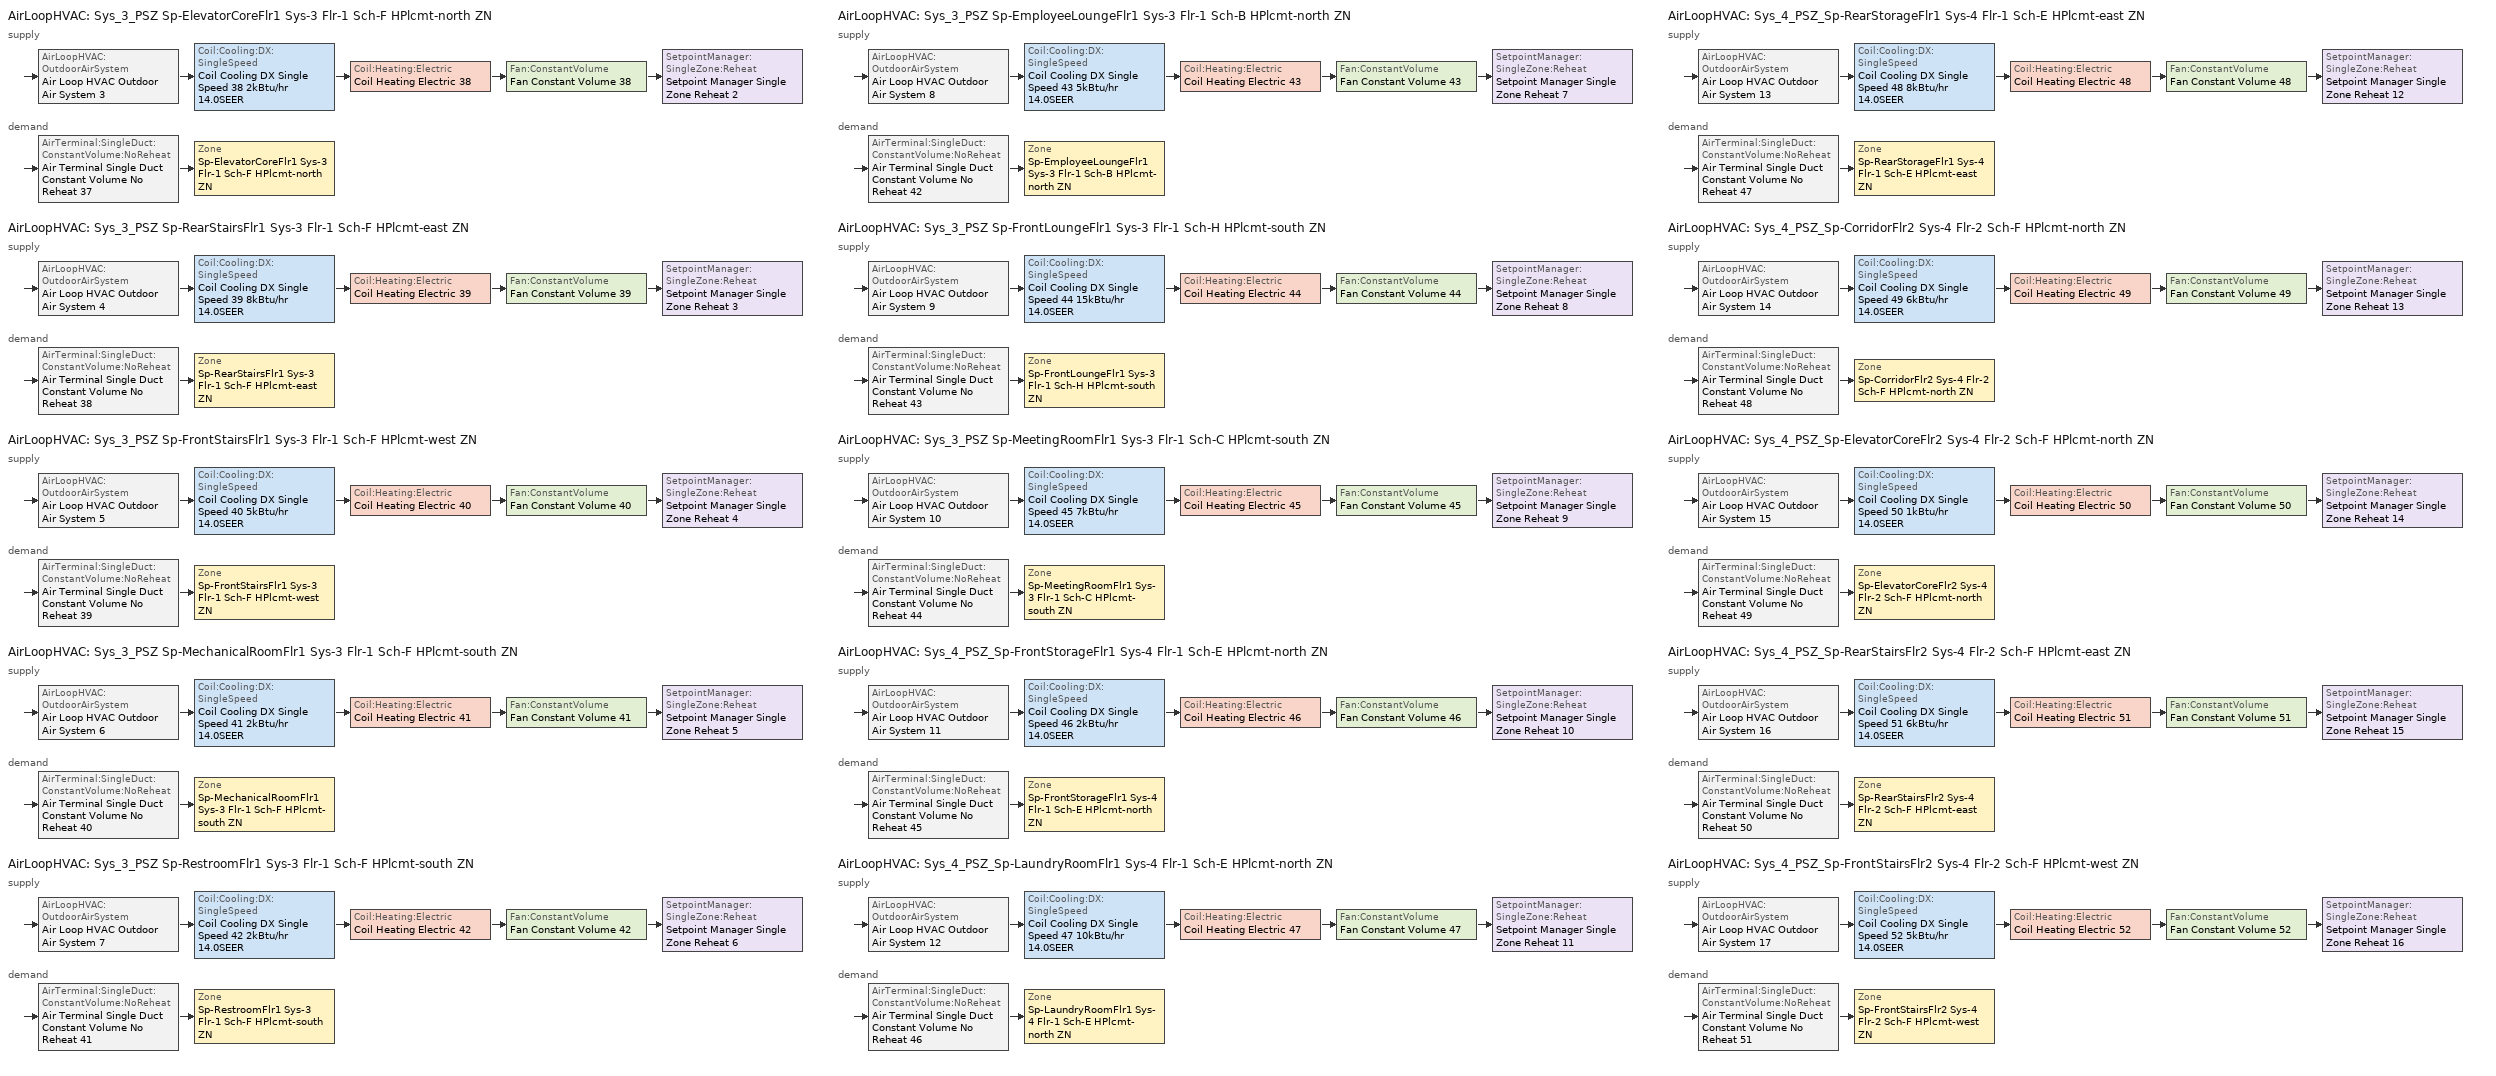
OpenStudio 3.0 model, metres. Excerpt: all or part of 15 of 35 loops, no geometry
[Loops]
AirLoopHVAC 'Sys_3_PSZ Sp-ElevatorCoreFlr1 Sys-3 Flr-1 Sch-F HPlcmt-north ZN'
 supply: AirLoopHVAC:OutdoorAirSystem 'Air Loop HVAC Outdoor Air System 3' > Coil:Cooling:DX:SingleSpeed 'Coil Cooling DX Single Speed 38 2kBtu/hr 14.0SEER' > Coil:Heating:Electric 'Coil Heating Electric 38' > Fan:ConstantVolume 'Fan Constant Volume 38' > SetpointManager:SingleZone:Reheat 'Setpoint Manager Single Zone Reheat 2'
 demand: AirTerminal:SingleDuct:ConstantVolume:NoReheat 'Air Terminal Single Duct Constant Volume No Reheat 37' > Zone 'Sp-ElevatorCoreFlr1 Sys-3 Flr-1 Sch-F HPlcmt-north ZN'
AirLoopHVAC 'Sys_3_PSZ Sp-RearStairsFlr1 Sys-3 Flr-1 Sch-F HPlcmt-east ZN'
 supply: AirLoopHVAC:OutdoorAirSystem 'Air Loop HVAC Outdoor Air System 4' > Coil:Cooling:DX:SingleSpeed 'Coil Cooling DX Single Speed 39 8kBtu/hr 14.0SEER' > Coil:Heating:Electric 'Coil Heating Electric 39' > Fan:ConstantVolume 'Fan Constant Volume 39' > SetpointManager:SingleZone:Reheat 'Setpoint Manager Single Zone Reheat 3'
 demand: AirTerminal:SingleDuct:ConstantVolume:NoReheat 'Air Terminal Single Duct Constant Volume No Reheat 38' > Zone 'Sp-RearStairsFlr1 Sys-3 Flr-1 Sch-F HPlcmt-east ZN'
AirLoopHVAC 'Sys_3_PSZ Sp-FrontStairsFlr1 Sys-3 Flr-1 Sch-F HPlcmt-west ZN'
 supply: AirLoopHVAC:OutdoorAirSystem 'Air Loop HVAC Outdoor Air System 5' > Coil:Cooling:DX:SingleSpeed 'Coil Cooling DX Single Speed 40 5kBtu/hr 14.0SEER' > Coil:Heating:Electric 'Coil Heating Electric 40' > Fan:ConstantVolume 'Fan Constant Volume 40' > SetpointManager:SingleZone:Reheat 'Setpoint Manager Single Zone Reheat 4'
 demand: AirTerminal:SingleDuct:ConstantVolume:NoReheat 'Air Terminal Single Duct Constant Volume No Reheat 39' > Zone 'Sp-FrontStairsFlr1 Sys-3 Flr-1 Sch-F HPlcmt-west ZN'
AirLoopHVAC 'Sys_3_PSZ Sp-MechanicalRoomFlr1 Sys-3 Flr-1 Sch-F HPlcmt-south ZN'
 supply: AirLoopHVAC:OutdoorAirSystem 'Air Loop HVAC Outdoor Air System 6' > Coil:Cooling:DX:SingleSpeed 'Coil Cooling DX Single Speed 41 2kBtu/hr 14.0SEER' > Coil:Heating:Electric 'Coil Heating Electric 41' > Fan:ConstantVolume 'Fan Constant Volume 41' > SetpointManager:SingleZone:Reheat 'Setpoint Manager Single Zone Reheat 5'
 demand: AirTerminal:SingleDuct:ConstantVolume:NoReheat 'Air Terminal Single Duct Constant Volume No Reheat 40' > Zone 'Sp-MechanicalRoomFlr1 Sys-3 Flr-1 Sch-F HPlcmt-south ZN'
AirLoopHVAC 'Sys_3_PSZ Sp-RestroomFlr1 Sys-3 Flr-1 Sch-F HPlcmt-south ZN'
 supply: AirLoopHVAC:OutdoorAirSystem 'Air Loop HVAC Outdoor Air System 7' > Coil:Cooling:DX:SingleSpeed 'Coil Cooling DX Single Speed 42 2kBtu/hr 14.0SEER' > Coil:Heating:Electric 'Coil Heating Electric 42' > Fan:ConstantVolume 'Fan Constant Volume 42' > SetpointManager:SingleZone:Reheat 'Setpoint Manager Single Zone Reheat 6'
 demand: AirTerminal:SingleDuct:ConstantVolume:NoReheat 'Air Terminal Single Duct Constant Volume No Reheat 41' > Zone 'Sp-RestroomFlr1 Sys-3 Flr-1 Sch-F HPlcmt-south ZN'
AirLoopHVAC 'Sys_3_PSZ Sp-EmployeeLoungeFlr1 Sys-3 Flr-1 Sch-B HPlcmt-north ZN'
 supply: AirLoopHVAC:OutdoorAirSystem 'Air Loop HVAC Outdoor Air System 8' > Coil:Cooling:DX:SingleSpeed 'Coil Cooling DX Single Speed 43 5kBtu/hr 14.0SEER' > Coil:Heating:Electric 'Coil Heating Electric 43' > Fan:ConstantVolume 'Fan Constant Volume 43' > SetpointManager:SingleZone:Reheat 'Setpoint Manager Single Zone Reheat 7'
 demand: AirTerminal:SingleDuct:ConstantVolume:NoReheat 'Air Terminal Single Duct Constant Volume No Reheat 42' > Zone 'Sp-EmployeeLoungeFlr1 Sys-3 Flr-1 Sch-B HPlcmt-north ZN'
AirLoopHVAC 'Sys_3_PSZ Sp-FrontLoungeFlr1 Sys-3 Flr-1 Sch-H HPlcmt-south ZN'
 supply: AirLoopHVAC:OutdoorAirSystem 'Air Loop HVAC Outdoor Air System 9' > Coil:Cooling:DX:SingleSpeed 'Coil Cooling DX Single Speed 44 15kBtu/hr 14.0SEER' > Coil:Heating:Electric 'Coil Heating Electric 44' > Fan:ConstantVolume 'Fan Constant Volume 44' > SetpointManager:SingleZone:Reheat 'Setpoint Manager Single Zone Reheat 8'
 demand: AirTerminal:SingleDuct:ConstantVolume:NoReheat 'Air Terminal Single Duct Constant Volume No Reheat 43' > Zone 'Sp-FrontLoungeFlr1 Sys-3 Flr-1 Sch-H HPlcmt-south ZN'
AirLoopHVAC 'Sys_3_PSZ Sp-MeetingRoomFlr1 Sys-3 Flr-1 Sch-C HPlcmt-south ZN'
 supply: AirLoopHVAC:OutdoorAirSystem 'Air Loop HVAC Outdoor Air System 10' > Coil:Cooling:DX:SingleSpeed 'Coil Cooling DX Single Speed 45 7kBtu/hr 14.0SEER' > Coil:Heating:Electric 'Coil Heating Electric 45' > Fan:ConstantVolume 'Fan Constant Volume 45' > SetpointManager:SingleZone:Reheat 'Setpoint Manager Single Zone Reheat 9'
 demand: AirTerminal:SingleDuct:ConstantVolume:NoReheat 'Air Terminal Single Duct Constant Volume No Reheat 44' > Zone 'Sp-MeetingRoomFlr1 Sys-3 Flr-1 Sch-C HPlcmt-south ZN'
AirLoopHVAC 'Sys_4_PSZ_Sp-FrontStorageFlr1 Sys-4 Flr-1 Sch-E HPlcmt-north ZN'
 supply: AirLoopHVAC:OutdoorAirSystem 'Air Loop HVAC Outdoor Air System 11' > Coil:Cooling:DX:SingleSpeed 'Coil Cooling DX Single Speed 46 2kBtu/hr 14.0SEER' > Coil:Heating:Electric 'Coil Heating Electric 46' > Fan:ConstantVolume 'Fan Constant Volume 46' > SetpointManager:SingleZone:Reheat 'Setpoint Manager Single Zone Reheat 10'
 demand: AirTerminal:SingleDuct:ConstantVolume:NoReheat 'Air Terminal Single Duct Constant Volume No Reheat 45' > Zone 'Sp-FrontStorageFlr1 Sys-4 Flr-1 Sch-E HPlcmt-north ZN'
AirLoopHVAC 'Sys_4_PSZ_Sp-LaundryRoomFlr1 Sys-4 Flr-1 Sch-E HPlcmt-north ZN'
 supply: AirLoopHVAC:OutdoorAirSystem 'Air Loop HVAC Outdoor Air System 12' > Coil:Cooling:DX:SingleSpeed 'Coil Cooling DX Single Speed 47 10kBtu/hr 14.0SEER' > Coil:Heating:Electric 'Coil Heating Electric 47' > Fan:ConstantVolume 'Fan Constant Volume 47' > SetpointManager:SingleZone:Reheat 'Setpoint Manager Single Zone Reheat 11'
 demand: AirTerminal:SingleDuct:ConstantVolume:NoReheat 'Air Terminal Single Duct Constant Volume No Reheat 46' > Zone 'Sp-LaundryRoomFlr1 Sys-4 Flr-1 Sch-E HPlcmt-north ZN'
AirLoopHVAC 'Sys_4_PSZ_Sp-RearStorageFlr1 Sys-4 Flr-1 Sch-E HPlcmt-east ZN'
 supply: AirLoopHVAC:OutdoorAirSystem 'Air Loop HVAC Outdoor Air System 13' > Coil:Cooling:DX:SingleSpeed 'Coil Cooling DX Single Speed 48 8kBtu/hr 14.0SEER' > Coil:Heating:Electric 'Coil Heating Electric 48' > Fan:ConstantVolume 'Fan Constant Volume 48' > SetpointManager:SingleZone:Reheat 'Setpoint Manager Single Zone Reheat 12'
 demand: AirTerminal:SingleDuct:ConstantVolume:NoReheat 'Air Terminal Single Duct Constant Volume No Reheat 47' > Zone 'Sp-RearStorageFlr1 Sys-4 Flr-1 Sch-E HPlcmt-east ZN'
AirLoopHVAC 'Sys_4_PSZ_Sp-CorridorFlr2 Sys-4 Flr-2 Sch-F HPlcmt-north ZN'
 supply: AirLoopHVAC:OutdoorAirSystem 'Air Loop HVAC Outdoor Air System 14' > Coil:Cooling:DX:SingleSpeed 'Coil Cooling DX Single Speed 49 6kBtu/hr 14.0SEER' > Coil:Heating:Electric 'Coil Heating Electric 49' > Fan:ConstantVolume 'Fan Constant Volume 49' > SetpointManager:SingleZone:Reheat 'Setpoint Manager Single Zone Reheat 13'
 demand: AirTerminal:SingleDuct:ConstantVolume:NoReheat 'Air Terminal Single Duct Constant Volume No Reheat 48' > Zone 'Sp-CorridorFlr2 Sys-4 Flr-2 Sch-F HPlcmt-north ZN'
AirLoopHVAC 'Sys_4_PSZ_Sp-ElevatorCoreFlr2 Sys-4 Flr-2 Sch-F HPlcmt-north ZN'
 supply: AirLoopHVAC:OutdoorAirSystem 'Air Loop HVAC Outdoor Air System 15' > Coil:Cooling:DX:SingleSpeed 'Coil Cooling DX Single Speed 50 1kBtu/hr 14.0SEER' > Coil:Heating:Electric 'Coil Heating Electric 50' > Fan:ConstantVolume 'Fan Constant Volume 50' > SetpointManager:SingleZone:Reheat 'Setpoint Manager Single Zone Reheat 14'
 demand: AirTerminal:SingleDuct:ConstantVolume:NoReheat 'Air Terminal Single Duct Constant Volume No Reheat 49' > Zone 'Sp-ElevatorCoreFlr2 Sys-4 Flr-2 Sch-F HPlcmt-north ZN'
AirLoopHVAC 'Sys_4_PSZ_Sp-RearStairsFlr2 Sys-4 Flr-2 Sch-F HPlcmt-east ZN'
 supply: AirLoopHVAC:OutdoorAirSystem 'Air Loop HVAC Outdoor Air System 16' > Coil:Cooling:DX:SingleSpeed 'Coil Cooling DX Single Speed 51 6kBtu/hr 14.0SEER' > Coil:Heating:Electric 'Coil Heating Electric 51' > Fan:ConstantVolume 'Fan Constant Volume 51' > SetpointManager:SingleZone:Reheat 'Setpoint Manager Single Zone Reheat 15'
 demand: AirTerminal:SingleDuct:ConstantVolume:NoReheat 'Air Terminal Single Duct Constant Volume No Reheat 50' > Zone 'Sp-RearStairsFlr2 Sys-4 Flr-2 Sch-F HPlcmt-east ZN'
AirLoopHVAC 'Sys_4_PSZ_Sp-FrontStairsFlr2 Sys-4 Flr-2 Sch-F HPlcmt-west ZN'
 supply: AirLoopHVAC:OutdoorAirSystem 'Air Loop HVAC Outdoor Air System 17' > Coil:Cooling:DX:SingleSpeed 'Coil Cooling DX Single Speed 52 5kBtu/hr 14.0SEER' > Coil:Heating:Electric 'Coil Heating Electric 52' > Fan:ConstantVolume 'Fan Constant Volume 52' > SetpointManager:SingleZone:Reheat 'Setpoint Manager Single Zone Reheat 16'
 demand: AirTerminal:SingleDuct:ConstantVolume:NoReheat 'Air Terminal Single Duct Constant Volume No Reheat 51' > Zone 'Sp-FrontStairsFlr2 Sys-4 Flr-2 Sch-F HPlcmt-west ZN'
[Sizing:Zone] Zone Cooling Design Supply Air Temperature Input Method=SupplyAirTemperature; Zone Cooling Design Supply Air Temperature {C}=13; Zone Cooling Design Supply Air Temperature Difference {deltaC}=11.11; Zone Heating Design Supply Air Temperature Input Method=SupplyAirTemperature; Zone Heating Design Supply Air Temperature {C}=43; Zone Heating Design Supply Air Temperature Difference {deltaC}=11.11; Zone Cooling Design Supply Air Humidity Ratio {kg-H2O/kg-air}=0.0085; Zone Heating Design Supply Air Humidity Ratio {kg-H2O/kg-air}=0.008; Zone Heating Sizing Factor=1.3; Zone Cooling Sizing Factor=1.1; Cooling Design Air Flow Method=DesignDay; Heating Design Air Flow Method=DesignDay; Account for Dedicated Outdoor Air System=No; Dedicated Outdoor Air System Control Strategy=NeutralSupplyAir; Dedicated Outdoor Air Low Setpoint Temperature for Design {C}=autosize; Dedicated Outdoor Air High Setpoint Temperature for Design {C}=autosize
Sp-ElevatorCoreFlr1 Sys-3 Flr-1 Sch-F HPlcmt-north ZN; Sp-RearStairsFlr1 Sys-3 Flr-1 Sch-F HPlcmt-east ZN; Sp-FrontStairsFlr1 Sys-3 Flr-1 Sch-F HPlcmt-west ZN; Sp-MechanicalRoomFlr1 Sys-3 Flr-1 Sch-F HPlcmt-south ZN; Sp-RestroomFlr1 Sys-3 Flr-1 Sch-F HPlcmt-south ZN; Sp-EmployeeLoungeFlr1 Sys-3 Flr-1 Sch-B HPlcmt-north ZN; Sp-FrontLoungeFlr1 Sys-3 Flr-1 Sch-H HPlcmt-south ZN; Sp-MeetingRoomFlr1 Sys-3 Flr-1 Sch-C HPlcmt-south ZN; Sp-FrontStorageFlr1 Sys-4 Flr-1 Sch-E HPlcmt-north ZN; Sp-LaundryRoomFlr1 Sys-4 Flr-1 Sch-E HPlcmt-north ZN; Sp-RearStorageFlr1 Sys-4 Flr-1 Sch-E HPlcmt-east ZN; Sp-CorridorFlr2 Sys-4 Flr-2 Sch-F HPlcmt-north ZN; Sp-ElevatorCoreFlr2 Sys-4 Flr-2 Sch-F HPlcmt-north ZN; Sp-RearStairsFlr2 Sys-4 Flr-2 Sch-F HPlcmt-east ZN; Sp-FrontStairsFlr2 Sys-4 Flr-2 Sch-F HPlcmt-west ZN
[Zone equipment]
Sp-ElevatorCoreFlr1 Sys-3 Flr-1 Sch-F HPlcmt-north ZN: Air Terminal Single Duct Constant Volume No Reheat 37, Zone HVAC Baseboard Convective Electric 37
Sp-RearStairsFlr1 Sys-3 Flr-1 Sch-F HPlcmt-east ZN: Air Terminal Single Duct Constant Volume No Reheat 38, Zone HVAC Baseboard Convective Electric 38
Sp-FrontStairsFlr1 Sys-3 Flr-1 Sch-F HPlcmt-west ZN: Air Terminal Single Duct Constant Volume No Reheat 39, Zone HVAC Baseboard Convective Electric 39
Sp-MechanicalRoomFlr1 Sys-3 Flr-1 Sch-F HPlcmt-south ZN: Air Terminal Single Duct Constant Volume No Reheat 40, Zone HVAC Baseboard Convective Electric 40
Sp-RestroomFlr1 Sys-3 Flr-1 Sch-F HPlcmt-south ZN: Air Terminal Single Duct Constant Volume No Reheat 41, Zone HVAC Baseboard Convective Electric 41
Sp-EmployeeLoungeFlr1 Sys-3 Flr-1 Sch-B HPlcmt-north ZN: Air Terminal Single Duct Constant Volume No Reheat 42, Zone HVAC Baseboard Convective Electric 42
Sp-FrontLoungeFlr1 Sys-3 Flr-1 Sch-H HPlcmt-south ZN: Air Terminal Single Duct Constant Volume No Reheat 43, Zone HVAC Baseboard Convective Electric 43
Sp-MeetingRoomFlr1 Sys-3 Flr-1 Sch-C HPlcmt-south ZN: Air Terminal Single Duct Constant Volume No Reheat 44, Zone HVAC Baseboard Convective Electric 44
Sp-FrontStorageFlr1 Sys-4 Flr-1 Sch-E HPlcmt-north ZN: Air Terminal Single Duct Constant Volume No Reheat 45, Zone HVAC Baseboard Convective Electric 45
Sp-LaundryRoomFlr1 Sys-4 Flr-1 Sch-E HPlcmt-north ZN: Air Terminal Single Duct Constant Volume No Reheat 46, Zone HVAC Baseboard Convective Electric 46
Sp-RearStorageFlr1 Sys-4 Flr-1 Sch-E HPlcmt-east ZN: Air Terminal Single Duct Constant Volume No Reheat 47, Zone HVAC Baseboard Convective Electric 47
Sp-CorridorFlr2 Sys-4 Flr-2 Sch-F HPlcmt-north ZN: Air Terminal Single Duct Constant Volume No Reheat 48, Zone HVAC Baseboard Convective Electric 48
Sp-ElevatorCoreFlr2 Sys-4 Flr-2 Sch-F HPlcmt-north ZN: Air Terminal Single Duct Constant Volume No Reheat 49, Zone HVAC Baseboard Convective Electric 49
Sp-RearStairsFlr2 Sys-4 Flr-2 Sch-F HPlcmt-east ZN: Air Terminal Single Duct Constant Volume No Reheat 50, Zone HVAC Baseboard Convective Electric 50
Sp-FrontStairsFlr2 Sys-4 Flr-2 Sch-F HPlcmt-west ZN: Air Terminal Single Duct Constant Volume No Reheat 51, Zone HVAC Baseboard Convective Electric 51
[AirLoopHVAC] Design Supply Air Flow Rate {m3/s}=AutoSize
Name | Availability Schedule
Sys_3_PSZ Sp-ElevatorCoreFlr1 Sys-3 Flr-1 Sch-F HPlcmt-north ZN | Sys_3_PSZ Sp-ElevatorCoreFlr1 Sys-3 Flr-1 Sch-F HPlcmt-north ZN Occ Sch
Sys_3_PSZ Sp-RearStairsFlr1 Sys-3 Flr-1 Sch-F HPlcmt-east ZN | Sys_3_PSZ Sp-RearStairsFlr1 Sys-3 Flr-1 Sch-F HPlcmt-east ZN Occ Sch
Sys_3_PSZ Sp-FrontStairsFlr1 Sys-3 Flr-1 Sch-F HPlcmt-west ZN | Sys_3_PSZ Sp-FrontStairsFlr1 Sys-3 Flr-1 Sch-F HPlcmt-west ZN Occ Sch
Sys_3_PSZ Sp-MechanicalRoomFlr1 Sys-3 Flr-1 Sch-F HPlcmt-south ZN | Sys_3_PSZ Sp-MechanicalRoomFlr1 Sys-3 Flr-1 Sch-F HPlcmt-south ZN Occ Sch
Sys_3_PSZ Sp-RestroomFlr1 Sys-3 Flr-1 Sch-F HPlcmt-south ZN | Sys_3_PSZ Sp-RestroomFlr1 Sys-3 Flr-1 Sch-F HPlcmt-south ZN Occ Sch
Sys_3_PSZ Sp-EmployeeLoungeFlr1 Sys-3 Flr-1 Sch-B HPlcmt-north ZN | Sys_3_PSZ Sp-EmployeeLoungeFlr1 Sys-3 Flr-1 Sch-B HPlcmt-north ZN Occ Sch
Sys_3_PSZ Sp-FrontLoungeFlr1 Sys-3 Flr-1 Sch-H HPlcmt-south ZN | Sys_3_PSZ Sp-FrontLoungeFlr1 Sys-3 Flr-1 Sch-H HPlcmt-south ZN Occ Sch
Sys_3_PSZ Sp-MeetingRoomFlr1 Sys-3 Flr-1 Sch-C HPlcmt-south ZN | Sys_3_PSZ Sp-MeetingRoomFlr1 Sys-3 Flr-1 Sch-C HPlcmt-south ZN Occ Sch
Sys_4_PSZ_Sp-FrontStorageFlr1 Sys-4 Flr-1 Sch-E HPlcmt-north ZN | Sys_4_PSZ_Sp-FrontStorageFlr1 Sys-4 Flr-1 Sch-E HPlcmt-north ZN Occ Sch
Sys_4_PSZ_Sp-LaundryRoomFlr1 Sys-4 Flr-1 Sch-E HPlcmt-north ZN | Sys_4_PSZ_Sp-LaundryRoomFlr1 Sys-4 Flr-1 Sch-E HPlcmt-north ZN Occ Sch
Sys_4_PSZ_Sp-RearStorageFlr1 Sys-4 Flr-1 Sch-E HPlcmt-east ZN | Sys_4_PSZ_Sp-RearStorageFlr1 Sys-4 Flr-1 Sch-E HPlcmt-east ZN Occ Sch
Sys_4_PSZ_Sp-CorridorFlr2 Sys-4 Flr-2 Sch-F HPlcmt-north ZN | Sys_4_PSZ_Sp-CorridorFlr2 Sys-4 Flr-2 Sch-F HPlcmt-north ZN Occ Sch
Sys_4_PSZ_Sp-ElevatorCoreFlr2 Sys-4 Flr-2 Sch-F HPlcmt-north ZN | Sys_4_PSZ_Sp-ElevatorCoreFlr2 Sys-4 Flr-2 Sch-F HPlcmt-north ZN Occ Sch
Sys_4_PSZ_Sp-RearStairsFlr2 Sys-4 Flr-2 Sch-F HPlcmt-east ZN | Sys_4_PSZ_Sp-RearStairsFlr2 Sys-4 Flr-2 Sch-F HPlcmt-east ZN Occ Sch
Sys_4_PSZ_Sp-FrontStairsFlr2 Sys-4 Flr-2 Sch-F HPlcmt-west ZN | Sys_4_PSZ_Sp-FrontStairsFlr2 Sys-4 Flr-2 Sch-F HPlcmt-west ZN Occ Sch
[Sizing:System] Type of Load to Size On=Sensible; Design Outdoor Air Flow Rate {m3/s}=Autosize; Central Heating Maximum System Air Flow Ratio=1; Preheat Design Temperature {C}=7; Preheat Design Humidity Ratio {kg-H2O/kg-Air}=0.008; Precool Design Temperature {C}=13; Precool Design Humidity Ratio {kg-H2O/kg-Air}=0.008; Central Cooling Design Supply Air Temperature {C}=13; Central Heating Design Supply Air Temperature {C}=43; Sizing Option=NonCoincident; 100% Outdoor Air in Cooling=No; 100% Outdoor Air in Heating=No; Central Cooling Design Supply Air Humidity Ratio {kg-H2O/kg-Air}=0.0085; Central Heating Design Supply Air Humidity Ratio {kg-H2O/kg-Air}=0.008; Cooling Design Air Flow Method=DesignDay; Cooling Design Air Flow Rate {m3/s}=0; Heating Design Air Flow Method=DesignDay; Heating Design Air Flow Rate {m3/s}=0; System Outdoor Air Method=ZoneSum; Zone Maximum Outdoor Air Fraction=1; Cooling Supply Air Flow Rate Per Floor Area {m3/s-m2}=0.00996765; Cooling Fraction of Autosized Cooling Supply Air Flow Rate=1; Cooling Supply Air Flow Rate Per Unit Cooling Capacity {m3/s-W}=3.94755e-05; Heating Supply Air Flow Rate Per Floor Area {m3/s-m2}=0.00996765; Heating Fraction of Autosized Heating Supply Air Flow Rate=1; Heating Fraction of Autosized Cooling Supply Air Flow Rate=1; Heating Supply Air Flow Rate Per Unit Heating Capacity {m3/s-W}=3.15882e-05; Cooling Design Capacity Method=CoolingDesignCapacity; Cooling Design Capacity {W}=autosize; Cooling Design Capacity Per Floor Area {W/m2}=234.7; Fraction of Autosized Cooling Design Capacity=1; Heating Design Capacity Method=HeatingDesignCapacity; Heating Design Capacity {W}=autosize; Heating Design Capacity Per Floor Area {W/m2}=157; Fraction of Autosized Heating Design Capacity=1; Central Cooling Capacity Control Method=OnOff
Sys_3_PSZ Sp-ElevatorCoreFlr1 Sys-3 Flr-1 Sch-F HPlcmt-north ZN; Sys_3_PSZ Sp-RearStairsFlr1 Sys-3 Flr-1 Sch-F HPlcmt-east ZN; Sys_3_PSZ Sp-FrontStairsFlr1 Sys-3 Flr-1 Sch-F HPlcmt-west ZN; Sys_3_PSZ Sp-MechanicalRoomFlr1 Sys-3 Flr-1 Sch-F HPlcmt-south ZN; Sys_3_PSZ Sp-RestroomFlr1 Sys-3 Flr-1 Sch-F HPlcmt-south ZN; Sys_3_PSZ Sp-EmployeeLoungeFlr1 Sys-3 Flr-1 Sch-B HPlcmt-north ZN; Sys_3_PSZ Sp-FrontLoungeFlr1 Sys-3 Flr-1 Sch-H HPlcmt-south ZN; Sys_3_PSZ Sp-MeetingRoomFlr1 Sys-3 Flr-1 Sch-C HPlcmt-south ZN; Sys_4_PSZ_Sp-FrontStorageFlr1 Sys-4 Flr-1 Sch-E HPlcmt-north ZN; Sys_4_PSZ_Sp-LaundryRoomFlr1 Sys-4 Flr-1 Sch-E HPlcmt-north ZN; Sys_4_PSZ_Sp-RearStorageFlr1 Sys-4 Flr-1 Sch-E HPlcmt-east ZN; Sys_4_PSZ_Sp-CorridorFlr2 Sys-4 Flr-2 Sch-F HPlcmt-north ZN; Sys_4_PSZ_Sp-ElevatorCoreFlr2 Sys-4 Flr-2 Sch-F HPlcmt-north ZN; Sys_4_PSZ_Sp-RearStairsFlr2 Sys-4 Flr-2 Sch-F HPlcmt-east ZN; Sys_4_PSZ_Sp-FrontStairsFlr2 Sys-4 Flr-2 Sch-F HPlcmt-west ZN
[Fan:ConstantVolume] Availability Schedule=Always On Discrete; Fan Total Efficiency=0.39975; Pressure Rise {Pa}=640; Maximum Flow Rate {m3/s}=AutoSize; Motor Efficiency=0.615
Fan Constant Volume 38; Fan Constant Volume 39; Fan Constant Volume 40; Fan Constant Volume 41; Fan Constant Volume 42; Fan Constant Volume 43; Fan Constant Volume 44; Fan Constant Volume 45; Fan Constant Volume 46; Fan Constant Volume 47; Fan Constant Volume 48; Fan Constant Volume 49; Fan Constant Volume 50; Fan Constant Volume 51; Fan Constant Volume 52
[Coil:Heating:Electric] Availability Schedule=Always On Discrete
Coil Heating Electric 38; Coil Heating Electric 39; Coil Heating Electric 40; Coil Heating Electric 41; Coil Heating Electric 42; Coil Heating Electric 43; Coil Heating Electric 44; Coil Heating Electric 45; Coil Heating Electric 46; Coil Heating Electric 47; Coil Heating Electric 48; Coil Heating Electric 49; Coil Heating Electric 50; Coil Heating Electric 51; Coil Heating Electric 52
[Coil:Cooling:DX:SingleSpeed] Availability Schedule=Always On Discrete; Rated Total Cooling Capacity {W}=autosize; Rated Sensible Heat Ratio=autosize; Rated COP {W/W}=4.11713; Rated Air Flow Rate {m3/s}=autosize; Rated Evaporator Fan Power Per Volume Flow Rate {W/(m3/s)}=773.3; Total Cooling Capacity Function of Temperature Curve=DXCOOL-NECB2011-REF-CAPFT; Total Cooling Capacity Function of Flow Fraction Curve=DXCOOL-NECB2011-REF-CAPFFLOW; Energy Input Ratio Function of Temperature Curve=DXCOOL-NECB2011-REF-COOLEIRFT; Energy Input Ratio Function of Flow Fraction Curve=DXCOOL-NECB2011-REF-COOLEIRFFLOW; Part Load Fraction Correlation Curve=DXCOOL-NECB2011-REF-COOLPLFFPLR; Condenser Type=AirCooled; Evaporative Condenser Effectiveness=0; Evaporative Condenser Air Flow Rate {m3/s}=Autosize; Evaporative Condenser Pump Rated Power Consumption {W}=Autosize; Crankcase Heater Capacity {W}=0; Maximum Outdoor Dry-Bulb Temperature for Crankcase Heater Operation {C}=0; Basin Heater Capacity {W/K}=0; Basin Heater Setpoint Temperature {C}=10
Coil Cooling DX Single Speed 38 2kBtu/hr 14.0SEER; Coil Cooling DX Single Speed 39 8kBtu/hr 14.0SEER; Coil Cooling DX Single Speed 40 5kBtu/hr 14.0SEER; Coil Cooling DX Single Speed 41 2kBtu/hr 14.0SEER; Coil Cooling DX Single Speed 42 2kBtu/hr 14.0SEER; Coil Cooling DX Single Speed 43 5kBtu/hr 14.0SEER; Coil Cooling DX Single Speed 44 15kBtu/hr 14.0SEER; Coil Cooling DX Single Speed 45 7kBtu/hr 14.0SEER; Coil Cooling DX Single Speed 46 2kBtu/hr 14.0SEER; Coil Cooling DX Single Speed 47 10kBtu/hr 14.0SEER; Coil Cooling DX Single Speed 48 8kBtu/hr 14.0SEER; Coil Cooling DX Single Speed 49 6kBtu/hr 14.0SEER; Coil Cooling DX Single Speed 50 1kBtu/hr 14.0SEER; Coil Cooling DX Single Speed 51 6kBtu/hr 14.0SEER; Coil Cooling DX Single Speed 52 5kBtu/hr 14.0SEER
[Controller:OutdoorAir] Minimum Outdoor Air Flow Rate {m3/s}=autosize; Maximum Outdoor Air Flow Rate {m3/s}=Autosize; Economizer Control Type=NoEconomizer; Economizer Control Action Type=ModulateFlow; Economizer Maximum Limit Dry-Bulb Temperature {C}=28; Economizer Maximum Limit Enthalpy {J/kg}=64000; Economizer Minimum Limit Dry-Bulb Temperature {C}=-100; Lockout Type=NoLockout; Minimum Limit Type=FixedMinimum; High Humidity Control=No; Heat Recovery Bypass Control Type=BypassWhenWithinEconomizerLimits
Name | Minimum Outdoor Air Schedule | Controller Mechanical Ventilation
Controller Outdoor Air 3 | Sys_3_PSZ Sp-ElevatorCoreFlr1 Sys-3 Flr-1 Sch-F HPlcmt-north ZN Occ Sch | Controller Mechanical Ventilation 3
Controller Outdoor Air 4 | Sys_3_PSZ Sp-RearStairsFlr1 Sys-3 Flr-1 Sch-F HPlcmt-east ZN Occ Sch | Controller Mechanical Ventilation 4
Controller Outdoor Air 5 | Sys_3_PSZ Sp-FrontStairsFlr1 Sys-3 Flr-1 Sch-F HPlcmt-west ZN Occ Sch | Controller Mechanical Ventilation 5
Controller Outdoor Air 6 | Sys_3_PSZ Sp-MechanicalRoomFlr1 Sys-3 Flr-1 Sch-F HPlcmt-south ZN Occ Sch | Controller Mechanical Ventilation 6
Controller Outdoor Air 7 | Sys_3_PSZ Sp-RestroomFlr1 Sys-3 Flr-1 Sch-F HPlcmt-south ZN Occ Sch | Controller Mechanical Ventilation 7
Controller Outdoor Air 8 | Sys_3_PSZ Sp-EmployeeLoungeFlr1 Sys-3 Flr-1 Sch-B HPlcmt-north ZN Occ Sch | Controller Mechanical Ventilation 8
Controller Outdoor Air 9 | Sys_3_PSZ Sp-FrontLoungeFlr1 Sys-3 Flr-1 Sch-H HPlcmt-south ZN Occ Sch | Controller Mechanical Ventilation 9
Controller Outdoor Air 10 | Sys_3_PSZ Sp-MeetingRoomFlr1 Sys-3 Flr-1 Sch-C HPlcmt-south ZN Occ Sch | Controller Mechanical Ventilation 10
Controller Outdoor Air 11 | Sys_4_PSZ_Sp-FrontStorageFlr1 Sys-4 Flr-1 Sch-E HPlcmt-north ZN Occ Sch | Controller Mechanical Ventilation 11
Controller Outdoor Air 12 | Sys_4_PSZ_Sp-LaundryRoomFlr1 Sys-4 Flr-1 Sch-E HPlcmt-north ZN Occ Sch | Controller Mechanical Ventilation 12
Controller Outdoor Air 13 | Sys_4_PSZ_Sp-RearStorageFlr1 Sys-4 Flr-1 Sch-E HPlcmt-east ZN Occ Sch | Controller Mechanical Ventilation 13
Controller Outdoor Air 14 | Sys_4_PSZ_Sp-CorridorFlr2 Sys-4 Flr-2 Sch-F HPlcmt-north ZN Occ Sch | Controller Mechanical Ventilation 14
Controller Outdoor Air 15 | Sys_4_PSZ_Sp-ElevatorCoreFlr2 Sys-4 Flr-2 Sch-F HPlcmt-north ZN Occ Sch | Controller Mechanical Ventilation 15
Controller Outdoor Air 16 | Sys_4_PSZ_Sp-RearStairsFlr2 Sys-4 Flr-2 Sch-F HPlcmt-east ZN Occ Sch | Controller Mechanical Ventilation 16
Controller Outdoor Air 17 | Sys_4_PSZ_Sp-FrontStairsFlr2 Sys-4 Flr-2 Sch-F HPlcmt-west ZN Occ Sch | Controller Mechanical Ventilation 17
[Controller:MechanicalVentilation] Availability Schedule=Always On Discrete; System Outdoor Air Method=ZoneSum
Controller Mechanical Ventilation 3; Controller Mechanical Ventilation 4; Controller Mechanical Ventilation 5; Controller Mechanical Ventilation 6; Controller Mechanical Ventilation 7; Controller Mechanical Ventilation 8; Controller Mechanical Ventilation 9; Controller Mechanical Ventilation 10; Controller Mechanical Ventilation 11; Controller Mechanical Ventilation 12; Controller Mechanical Ventilation 13; Controller Mechanical Ventilation 14; Controller Mechanical Ventilation 15; Controller Mechanical Ventilation 16; Controller Mechanical Ventilation 17
[AirLoopHVAC:OutdoorAirSystem]
Name | Controller
Air Loop HVAC Outdoor Air System 3 | Controller Outdoor Air 3
Air Loop HVAC Outdoor Air System 4 | Controller Outdoor Air 4
Air Loop HVAC Outdoor Air System 5 | Controller Outdoor Air 5
Air Loop HVAC Outdoor Air System 6 | Controller Outdoor Air 6
Air Loop HVAC Outdoor Air System 7 | Controller Outdoor Air 7
Air Loop HVAC Outdoor Air System 8 | Controller Outdoor Air 8
Air Loop HVAC Outdoor Air System 9 | Controller Outdoor Air 9
Air Loop HVAC Outdoor Air System 10 | Controller Outdoor Air 10
Air Loop HVAC Outdoor Air System 11 | Controller Outdoor Air 11
Air Loop HVAC Outdoor Air System 12 | Controller Outdoor Air 12
Air Loop HVAC Outdoor Air System 13 | Controller Outdoor Air 13
Air Loop HVAC Outdoor Air System 14 | Controller Outdoor Air 14
Air Loop HVAC Outdoor Air System 15 | Controller Outdoor Air 15
Air Loop HVAC Outdoor Air System 16 | Controller Outdoor Air 16
Air Loop HVAC Outdoor Air System 17 | Controller Outdoor Air 17
[ZoneHVAC:Baseboard:Convective:Electric] Availability Schedule=Always On Discrete; Nominal Capacity {W}=autosize; Efficiency=1
Zone HVAC Baseboard Convective Electric 37; Zone HVAC Baseboard Convective Electric 38; Zone HVAC Baseboard Convective Electric 39; Zone HVAC Baseboard Convective Electric 40; Zone HVAC Baseboard Convective Electric 41; Zone HVAC Baseboard Convective Electric 42; Zone HVAC Baseboard Convective Electric 43; Zone HVAC Baseboard Convective Electric 44; Zone HVAC Baseboard Convective Electric 45; Zone HVAC Baseboard Convective Electric 46; Zone HVAC Baseboard Convective Electric 47; Zone HVAC Baseboard Convective Electric 48; Zone HVAC Baseboard Convective Electric 49; Zone HVAC Baseboard Convective Electric 50; Zone HVAC Baseboard Convective Electric 51
[AirTerminal:SingleDuct:ConstantVolume:NoReheat] Availability Schedule=Always On Discrete; Maximum Air Flow Rate {m3/s}=AutoSize
Air Terminal Single Duct Constant Volume No Reheat 37; Air Terminal Single Duct Constant Volume No Reheat 38; Air Terminal Single Duct Constant Volume No Reheat 39; Air Terminal Single Duct Constant Volume No Reheat 40; Air Terminal Single Duct Constant Volume No Reheat 41; Air Terminal Single Duct Constant Volume No Reheat 42; Air Terminal Single Duct Constant Volume No Reheat 43; Air Terminal Single Duct Constant Volume No Reheat 44; Air Terminal Single Duct Constant Volume No Reheat 45; Air Terminal Single Duct Constant Volume No Reheat 46; Air Terminal Single Duct Constant Volume No Reheat 47; Air Terminal Single Duct Constant Volume No Reheat 48; Air Terminal Single Duct Constant Volume No Reheat 49; Air Terminal Single Duct Constant Volume No Reheat 50; Air Terminal Single Duct Constant Volume No Reheat 51
[SetpointManager:SingleZone:Reheat] Minimum Supply Air Temperature {C}=13; Maximum Supply Air Temperature {C}=43
Name | Control Zone
Setpoint Manager Single Zone Reheat 2 | Sp-ElevatorCoreFlr1 Sys-3 Flr-1 Sch-F HPlcmt-north ZN
Setpoint Manager Single Zone Reheat 3 | Sp-RearStairsFlr1 Sys-3 Flr-1 Sch-F HPlcmt-east ZN
Setpoint Manager Single Zone Reheat 4 | Sp-FrontStairsFlr1 Sys-3 Flr-1 Sch-F HPlcmt-west ZN
Setpoint Manager Single Zone Reheat 5 | Sp-MechanicalRoomFlr1 Sys-3 Flr-1 Sch-F HPlcmt-south ZN
Setpoint Manager Single Zone Reheat 6 | Sp-RestroomFlr1 Sys-3 Flr-1 Sch-F HPlcmt-south ZN
Setpoint Manager Single Zone Reheat 7 | Sp-EmployeeLoungeFlr1 Sys-3 Flr-1 Sch-B HPlcmt-north ZN
Setpoint Manager Single Zone Reheat 8 | Sp-FrontLoungeFlr1 Sys-3 Flr-1 Sch-H HPlcmt-south ZN
Setpoint Manager Single Zone Reheat 9 | Sp-MeetingRoomFlr1 Sys-3 Flr-1 Sch-C HPlcmt-south ZN
Setpoint Manager Single Zone Reheat 10 | Sp-FrontStorageFlr1 Sys-4 Flr-1 Sch-E HPlcmt-north ZN
Setpoint Manager Single Zone Reheat 11 | Sp-LaundryRoomFlr1 Sys-4 Flr-1 Sch-E HPlcmt-north ZN
Setpoint Manager Single Zone Reheat 12 | Sp-RearStorageFlr1 Sys-4 Flr-1 Sch-E HPlcmt-east ZN
Setpoint Manager Single Zone Reheat 13 | Sp-CorridorFlr2 Sys-4 Flr-2 Sch-F HPlcmt-north ZN
Setpoint Manager Single Zone Reheat 14 | Sp-ElevatorCoreFlr2 Sys-4 Flr-2 Sch-F HPlcmt-north ZN
Setpoint Manager Single Zone Reheat 15 | Sp-RearStairsFlr2 Sys-4 Flr-2 Sch-F HPlcmt-east ZN
Setpoint Manager Single Zone Reheat 16 | Sp-FrontStairsFlr2 Sys-4 Flr-2 Sch-F HPlcmt-west ZN
[Schedule:Constant]
Always On Discrete: Value=1
[Schedule:Ruleset]
Name | Default Day Schedule | Summer Design Day Schedule | Winter Design Day Schedule
Sys_3_PSZ Sp-ElevatorCoreFlr1 Sys-3 Flr-1 Sch-F HPlcmt-north ZN Occ Sch | Sys_3_PSZ Sp-ElevatorCoreFlr1 Sys-3 Flr-1 Sch-F HPlcmt-north ZN Occ Sch Default | Sys_3_PSZ Sp-ElevatorCoreFlr1 Sys-3 Flr-1 Sch-F HPlcmt-north ZN Occ Sch Summer Design Day | Sys_3_PSZ Sp-ElevatorCoreFlr1 Sys-3 Flr-1 Sch-F HPlcmt-north ZN Occ Sch Winter Design Day
Sys_3_PSZ Sp-EmployeeLoungeFlr1 Sys-3 Flr-1 Sch-B HPlcmt-north ZN Occ Sch | Sys_3_PSZ Sp-EmployeeLoungeFlr1 Sys-3 Flr-1 Sch-B HPlcmt-north ZN Occ Sch Default | Sys_3_PSZ Sp-EmployeeLoungeFlr1 Sys-3 Flr-1 Sch-B HPlcmt-north ZN Occ Sch Summer Design Day | Sys_3_PSZ Sp-EmployeeLoungeFlr1 Sys-3 Flr-1 Sch-B HPlcmt-north ZN Occ Sch Winter Design Day
Sys_3_PSZ Sp-FrontLoungeFlr1 Sys-3 Flr-1 Sch-H HPlcmt-south ZN Occ Sch | Sys_3_PSZ Sp-FrontLoungeFlr1 Sys-3 Flr-1 Sch-H HPlcmt-south ZN Occ Sch Default | Sys_3_PSZ Sp-FrontLoungeFlr1 Sys-3 Flr-1 Sch-H HPlcmt-south ZN Occ Sch Summer Design Day | Sys_3_PSZ Sp-FrontLoungeFlr1 Sys-3 Flr-1 Sch-H HPlcmt-south ZN Occ Sch Winter Design Day
Sys_3_PSZ Sp-FrontStairsFlr1 Sys-3 Flr-1 Sch-F HPlcmt-west ZN Occ Sch | Sys_3_PSZ Sp-FrontStairsFlr1 Sys-3 Flr-1 Sch-F HPlcmt-west ZN Occ Sch Default | Sys_3_PSZ Sp-FrontStairsFlr1 Sys-3 Flr-1 Sch-F HPlcmt-west ZN Occ Sch Summer Design Day | Sys_3_PSZ Sp-FrontStairsFlr1 Sys-3 Flr-1 Sch-F HPlcmt-west ZN Occ Sch Winter Design Day
Sys_3_PSZ Sp-MechanicalRoomFlr1 Sys-3 Flr-1 Sch-F HPlcmt-south ZN Occ Sch | Sys_3_PSZ Sp-MechanicalRoomFlr1 Sys-3 Flr-1 Sch-F HPlcmt-south ZN Occ Sch Default | Sys_3_PSZ Sp-MechanicalRoomFlr1 Sys-3 Flr-1 Sch-F HPlcmt-south ZN Occ Sch Summer Design Day | Sys_3_PSZ Sp-MechanicalRoomFlr1 Sys-3 Flr-1 Sch-F HPlcmt-south ZN Occ Sch Winter Design Day
Sys_3_PSZ Sp-MeetingRoomFlr1 Sys-3 Flr-1 Sch-C HPlcmt-south ZN Occ Sch | Sys_3_PSZ Sp-MeetingRoomFlr1 Sys-3 Flr-1 Sch-C HPlcmt-south ZN Occ Sch Default | Sys_3_PSZ Sp-MeetingRoomFlr1 Sys-3 Flr-1 Sch-C HPlcmt-south ZN Occ Sch Summer Design Day | Sys_3_PSZ Sp-MeetingRoomFlr1 Sys-3 Flr-1 Sch-C HPlcmt-south ZN Occ Sch Winter Design Day
Sys_3_PSZ Sp-RearStairsFlr1 Sys-3 Flr-1 Sch-F HPlcmt-east ZN Occ Sch | Sys_3_PSZ Sp-RearStairsFlr1 Sys-3 Flr-1 Sch-F HPlcmt-east ZN Occ Sch Default | Sys_3_PSZ Sp-RearStairsFlr1 Sys-3 Flr-1 Sch-F HPlcmt-east ZN Occ Sch Summer Design Day | Sys_3_PSZ Sp-RearStairsFlr1 Sys-3 Flr-1 Sch-F HPlcmt-east ZN Occ Sch Winter Design Day
Sys_3_PSZ Sp-RestroomFlr1 Sys-3 Flr-1 Sch-F HPlcmt-south ZN Occ Sch | Sys_3_PSZ Sp-RestroomFlr1 Sys-3 Flr-1 Sch-F HPlcmt-south ZN Occ Sch Default | Sys_3_PSZ Sp-RestroomFlr1 Sys-3 Flr-1 Sch-F HPlcmt-south ZN Occ Sch Summer Design Day | Sys_3_PSZ Sp-RestroomFlr1 Sys-3 Flr-1 Sch-F HPlcmt-south ZN Occ Sch Winter Design Day
Sys_4_PSZ_Sp-CorridorFlr2 Sys-4 Flr-2 Sch-F HPlcmt-north ZN Occ Sch | Sys_4_PSZ_Sp-CorridorFlr2 Sys-4 Flr-2 Sch-F HPlcmt-north ZN Occ Sch Default | Sys_4_PSZ_Sp-CorridorFlr2 Sys-4 Flr-2 Sch-F HPlcmt-north ZN Occ Sch Summer Design Day | Sys_4_PSZ_Sp-CorridorFlr2 Sys-4 Flr-2 Sch-F HPlcmt-north ZN Occ Sch Winter Design Day
Sys_4_PSZ_Sp-ElevatorCoreFlr2 Sys-4 Flr-2 Sch-F HPlcmt-north ZN Occ Sch | Sys_4_PSZ_Sp-ElevatorCoreFlr2 Sys-4 Flr-2 Sch-F HPlcmt-north ZN Occ Sch Default | Sys_4_PSZ_Sp-ElevatorCoreFlr2 Sys-4 Flr-2 Sch-F HPlcmt-north ZN Occ Sch Summer Design Day | Sys_4_PSZ_Sp-ElevatorCoreFlr2 Sys-4 Flr-2 Sch-F HPlcmt-north ZN Occ Sch Winter Design Day
Sys_4_PSZ_Sp-FrontStairsFlr2 Sys-4 Flr-2 Sch-F HPlcmt-west ZN Occ Sch | Sys_4_PSZ_Sp-FrontStairsFlr2 Sys-4 Flr-2 Sch-F HPlcmt-west ZN Occ Sch Default | Sys_4_PSZ_Sp-FrontStairsFlr2 Sys-4 Flr-2 Sch-F HPlcmt-west ZN Occ Sch Summer Design Day | Sys_4_PSZ_Sp-FrontStairsFlr2 Sys-4 Flr-2 Sch-F HPlcmt-west ZN Occ Sch Winter Design Day
Sys_4_PSZ_Sp-FrontStorageFlr1 Sys-4 Flr-1 Sch-E HPlcmt-north ZN Occ Sch | Sys_4_PSZ_Sp-FrontStorageFlr1 Sys-4 Flr-1 Sch-E HPlcmt-north ZN Occ Sch Default | Sys_4_PSZ_Sp-FrontStorageFlr1 Sys-4 Flr-1 Sch-E HPlcmt-north ZN Occ Sch Summer Design Day | Sys_4_PSZ_Sp-FrontStorageFlr1 Sys-4 Flr-1 Sch-E HPlcmt-north ZN Occ Sch Winter Design Day
Sys_4_PSZ_Sp-LaundryRoomFlr1 Sys-4 Flr-1 Sch-E HPlcmt-north ZN Occ Sch | Sys_4_PSZ_Sp-LaundryRoomFlr1 Sys-4 Flr-1 Sch-E HPlcmt-north ZN Occ Sch Default | Sys_4_PSZ_Sp-LaundryRoomFlr1 Sys-4 Flr-1 Sch-E HPlcmt-north ZN Occ Sch Summer Design Day | Sys_4_PSZ_Sp-LaundryRoomFlr1 Sys-4 Flr-1 Sch-E HPlcmt-north ZN Occ Sch Winter Design Day
Sys_4_PSZ_Sp-RearStairsFlr2 Sys-4 Flr-2 Sch-F HPlcmt-east ZN Occ Sch | Sys_4_PSZ_Sp-RearStairsFlr2 Sys-4 Flr-2 Sch-F HPlcmt-east ZN Occ Sch Default | Sys_4_PSZ_Sp-RearStairsFlr2 Sys-4 Flr-2 Sch-F HPlcmt-east ZN Occ Sch Summer Design Day | Sys_4_PSZ_Sp-RearStairsFlr2 Sys-4 Flr-2 Sch-F HPlcmt-east ZN Occ Sch Winter Design Day
Sys_4_PSZ_Sp-RearStorageFlr1 Sys-4 Flr-1 Sch-E HPlcmt-east ZN Occ Sch | Sys_4_PSZ_Sp-RearStorageFlr1 Sys-4 Flr-1 Sch-E HPlcmt-east ZN Occ Sch Default | Sys_4_PSZ_Sp-RearStorageFlr1 Sys-4 Flr-1 Sch-E HPlcmt-east ZN Occ Sch Summer Design Day | Sys_4_PSZ_Sp-RearStorageFlr1 Sys-4 Flr-1 Sch-E HPlcmt-east ZN Occ Sch Winter Design Day
[Schedule:Day]
Sys_3_PSZ Sp-ElevatorCoreFlr1 Sys-3 Flr-1 Sch-F HPlcmt-north ZN Occ Sch Default; Sys_3_PSZ Sp-ElevatorCoreFlr1 Sys-3 Flr-1 Sch-F HPlcmt-north ZN Occ Sch Winter Design Day; Sys_3_PSZ Sp-ElevatorCoreFlr1 Sys-3 Flr-1 Sch-F HPlcmt-north ZN Occ Sch Summer Design Day; Sys_3_PSZ Sp-EmployeeLoungeFlr1 Sys-3 Flr-1 Sch-B HPlcmt-north ZN Occ Sch Winter Design Day; Sys_3_PSZ Sp-EmployeeLoungeFlr1 Sys-3 Flr-1 Sch-B HPlcmt-north ZN Occ Sch Summer Design Day; Sys_3_PSZ Sp-FrontLoungeFlr1 Sys-3 Flr-1 Sch-H HPlcmt-south ZN Occ Sch Default; Sys_3_PSZ Sp-FrontLoungeFlr1 Sys-3 Flr-1 Sch-H HPlcmt-south ZN Occ Sch Winter Design Day; Sys_3_PSZ Sp-FrontLoungeFlr1 Sys-3 Flr-1 Sch-H HPlcmt-south ZN Occ Sch Summer Design Day; Sys_3_PSZ Sp-FrontStairsFlr1 Sys-3 Flr-1 Sch-F HPlcmt-west ZN Occ Sch Default; Sys_3_PSZ Sp-FrontStairsFlr1 Sys-3 Flr-1 Sch-F HPlcmt-west ZN Occ Sch Winter Design Day; Sys_3_PSZ Sp-FrontStairsFlr1 Sys-3 Flr-1 Sch-F HPlcmt-west ZN Occ Sch Summer Design Day; Sys_3_PSZ Sp-MechanicalRoomFlr1 Sys-3 Flr-1 Sch-F HPlcmt-south ZN Occ Sch Default; Sys_3_PSZ Sp-MechanicalRoomFlr1 Sys-3 Flr-1 Sch-F HPlcmt-south ZN Occ Sch Winter Design Day; Sys_3_PSZ Sp-MechanicalRoomFlr1 Sys-3 Flr-1 Sch-F HPlcmt-south ZN Occ Sch Summer Design Day; Sys_3_PSZ Sp-MeetingRoomFlr1 Sys-3 Flr-1 Sch-C HPlcmt-south ZN Occ Sch Winter Design Day; Sys_3_PSZ Sp-MeetingRoomFlr1 Sys-3 Flr-1 Sch-C HPlcmt-south ZN Occ Sch Summer Design Day; Sys_3_PSZ Sp-RearStairsFlr1 Sys-3 Flr-1 Sch-F HPlcmt-east ZN Occ Sch Default; Sys_3_PSZ Sp-RearStairsFlr1 Sys-3 Flr-1 Sch-F HPlcmt-east ZN Occ Sch Winter Design Day; Sys_3_PSZ Sp-RearStairsFlr1 Sys-3 Flr-1 Sch-F HPlcmt-east ZN Occ Sch Summer Design Day; Sys_3_PSZ Sp-RestroomFlr1 Sys-3 Flr-1 Sch-F HPlcmt-south ZN Occ Sch Default; Sys_3_PSZ Sp-RestroomFlr1 Sys-3 Flr-1 Sch-F HPlcmt-south ZN Occ Sch Winter Design Day; Sys_3_PSZ Sp-RestroomFlr1 Sys-3 Flr-1 Sch-F HPlcmt-south ZN Occ Sch Summer Design Day; Sys_4_PSZ_Sp-CorridorFlr2 Sys-4 Flr-2 Sch-F HPlcmt-north ZN Occ Sch Default; Sys_4_PSZ_Sp-CorridorFlr2 Sys-4 Flr-2 Sch-F HPlcmt-north ZN Occ Sch Winter Design Day; Sys_4_PSZ_Sp-CorridorFlr2 Sys-4 Flr-2 Sch-F HPlcmt-north ZN Occ Sch Summer Design Day; Sys_4_PSZ_Sp-ElevatorCoreFlr2 Sys-4 Flr-2 Sch-F HPlcmt-north ZN Occ Sch Default; Sys_4_PSZ_Sp-ElevatorCoreFlr2 Sys-4 Flr-2 Sch-F HPlcmt-north ZN Occ Sch Winter Design Day; Sys_4_PSZ_Sp-ElevatorCoreFlr2 Sys-4 Flr-2 Sch-F HPlcmt-north ZN Occ Sch Summer Design Day; Sys_4_PSZ_Sp-FrontStairsFlr2 Sys-4 Flr-2 Sch-F HPlcmt-west ZN Occ Sch Default; Sys_4_PSZ_Sp-FrontStairsFlr2 Sys-4 Flr-2 Sch-F HPlcmt-west ZN Occ Sch Winter Design Day; Sys_4_PSZ_Sp-FrontStairsFlr2 Sys-4 Flr-2 Sch-F HPlcmt-west ZN Occ Sch Summer Design Day; Sys_4_PSZ_Sp-FrontStorageFlr1 Sys-4 Flr-1 Sch-E HPlcmt-north ZN Occ Sch Winter Design Day; Sys_4_PSZ_Sp-FrontStorageFlr1 Sys-4 Flr-1 Sch-E HPlcmt-north ZN Occ Sch Summer Design Day; Sys_4_PSZ_Sp-LaundryRoomFlr1 Sys-4 Flr-1 Sch-E HPlcmt-north ZN Occ Sch Winter Design Day; Sys_4_PSZ_Sp-LaundryRoomFlr1 Sys-4 Flr-1 Sch-E HPlcmt-north ZN Occ Sch Summer Design Day; Sys_4_PSZ_Sp-RearStairsFlr2 Sys-4 Flr-2 Sch-F HPlcmt-east ZN Occ Sch Default; Sys_4_PSZ_Sp-RearStairsFlr2 Sys-4 Flr-2 Sch-F HPlcmt-east ZN Occ Sch Winter Design Day; Sys_4_PSZ_Sp-RearStairsFlr2 Sys-4 Flr-2 Sch-F HPlcmt-east ZN Occ Sch Summer Design Day; Sys_4_PSZ_Sp-RearStorageFlr1 Sys-4 Flr-1 Sch-E HPlcmt-east ZN Occ Sch Winter Design Day; Sys_4_PSZ_Sp-RearStorageFlr1 Sys-4 Flr-1 Sch-E HPlcmt-east ZN Occ Sch Summer Design Day: 24, 0, 1
Sys_3_PSZ Sp-EmployeeLoungeFlr1 Sys-3 Flr-1 Sch-B HPlcmt-north ZN Occ Sch Default: 1, 0, 1, 10, 0, 0, 24, 0, 1
Sys_3_PSZ Sp-EmployeeLoungeFlr1 Sys-3 Flr-1 Sch-B HPlcmt-north ZN Occ Sch Saturday: 2, 0, 1, 10, 0, 0, 24, 0, 1
Sys_3_PSZ Sp-EmployeeLoungeFlr1 Sys-3 Flr-1 Sch-B HPlcmt-north ZN Occ Sch Sunday: 1, 0, 0, 2, 0, 1, 11, 0, 0, 23, 0, 1, 24, 0, 0
Sys_3_PSZ Sp-MeetingRoomFlr1 Sys-3 Flr-1 Sch-C HPlcmt-south ZN Occ Sch Default: 9, 0, 0, 21, 0, 1, 24, 0, 0
Sys_3_PSZ Sp-MeetingRoomFlr1 Sys-3 Flr-1 Sch-C HPlcmt-south ZN Occ Sch Sunday: 11, 0, 0, 19, 0, 1, 24, 0, 0
Sys_4_PSZ_Sp-FrontStorageFlr1 Sys-4 Flr-1 Sch-E HPlcmt-north ZN Occ Sch Default; Sys_4_PSZ_Sp-LaundryRoomFlr1 Sys-4 Flr-1 Sch-E HPlcmt-north ZN Occ Sch Default; Sys_4_PSZ_Sp-RearStorageFlr1 Sys-4 Flr-1 Sch-E HPlcmt-east ZN Occ Sch Default: 8, 0, 0, 19, 0, 1, 24, 0, 0
Sys_4_PSZ_Sp-FrontStorageFlr1 Sys-4 Flr-1 Sch-E HPlcmt-north ZN Occ Sch Saturday; Sys_4_PSZ_Sp-LaundryRoomFlr1 Sys-4 Flr-1 Sch-E HPlcmt-north ZN Occ Sch Saturday; Sys_4_PSZ_Sp-RearStorageFlr1 Sys-4 Flr-1 Sch-E HPlcmt-east ZN Occ Sch Saturday: 9, 0, 0, 13, 0, 1, 24, 0, 0
Sys_4_PSZ_Sp-FrontStorageFlr1 Sys-4 Flr-1 Sch-E HPlcmt-north ZN Occ Sch Sunday; Sys_4_PSZ_Sp-LaundryRoomFlr1 Sys-4 Flr-1 Sch-E HPlcmt-north ZN Occ Sch Sunday; Sys_4_PSZ_Sp-RearStorageFlr1 Sys-4 Flr-1 Sch-E HPlcmt-east ZN Occ Sch Sunday: 24, 0, 0
[Schedule:Rule] Date Specification Type=DateRange; Start Month=1; Start Day=1; End Month=12; End Day=31
Name | Schedule Ruleset | Rule Order | Day Schedule | Apply Saturday | Apply Sunday
Sys_3_PSZ Sp-EmployeeLoungeFlr1 Sys-3 Flr-1 Sch-B HPlcmt-north ZN Occ Sch Saturday Rule | Sys_3_PSZ Sp-EmployeeLoungeFlr1 Sys-3 Flr-1 Sch-B HPlcmt-north ZN Occ Sch | 1 | Sys_3_PSZ Sp-EmployeeLoungeFlr1 Sys-3 Flr-1 Sch-B HPlcmt-north ZN Occ Sch Saturday | Yes
Sys_3_PSZ Sp-EmployeeLoungeFlr1 Sys-3 Flr-1 Sch-B HPlcmt-north ZN Occ Sch Sunday Rule | Sys_3_PSZ Sp-EmployeeLoungeFlr1 Sys-3 Flr-1 Sch-B HPlcmt-north ZN Occ Sch | 0 | Sys_3_PSZ Sp-EmployeeLoungeFlr1 Sys-3 Flr-1 Sch-B HPlcmt-north ZN Occ Sch Sunday |  | Yes
Sys_3_PSZ Sp-MeetingRoomFlr1 Sys-3 Flr-1 Sch-C HPlcmt-south ZN Occ Sch Sunday Rule | Sys_3_PSZ Sp-MeetingRoomFlr1 Sys-3 Flr-1 Sch-C HPlcmt-south ZN Occ Sch | 0 | Sys_3_PSZ Sp-MeetingRoomFlr1 Sys-3 Flr-1 Sch-C HPlcmt-south ZN Occ Sch Sunday |  | Yes
Sys_4_PSZ_Sp-FrontStorageFlr1 Sys-4 Flr-1 Sch-E HPlcmt-north ZN Occ Sch Saturday Rule | Sys_4_PSZ_Sp-FrontStorageFlr1 Sys-4 Flr-1 Sch-E HPlcmt-north ZN Occ Sch | 1 | Sys_4_PSZ_Sp-FrontStorageFlr1 Sys-4 Flr-1 Sch-E HPlcmt-north ZN Occ Sch Saturday | Yes
Sys_4_PSZ_Sp-FrontStorageFlr1 Sys-4 Flr-1 Sch-E HPlcmt-north ZN Occ Sch Sunday Rule | Sys_4_PSZ_Sp-FrontStorageFlr1 Sys-4 Flr-1 Sch-E HPlcmt-north ZN Occ Sch | 0 | Sys_4_PSZ_Sp-FrontStorageFlr1 Sys-4 Flr-1 Sch-E HPlcmt-north ZN Occ Sch Sunday |  | Yes
Sys_4_PSZ_Sp-LaundryRoomFlr1 Sys-4 Flr-1 Sch-E HPlcmt-north ZN Occ Sch Saturday Rule | Sys_4_PSZ_Sp-LaundryRoomFlr1 Sys-4 Flr-1 Sch-E HPlcmt-north ZN Occ Sch | 1 | Sys_4_PSZ_Sp-LaundryRoomFlr1 Sys-4 Flr-1 Sch-E HPlcmt-north ZN Occ Sch Saturday | Yes
Sys_4_PSZ_Sp-LaundryRoomFlr1 Sys-4 Flr-1 Sch-E HPlcmt-north ZN Occ Sch Sunday Rule | Sys_4_PSZ_Sp-LaundryRoomFlr1 Sys-4 Flr-1 Sch-E HPlcmt-north ZN Occ Sch | 0 | Sys_4_PSZ_Sp-LaundryRoomFlr1 Sys-4 Flr-1 Sch-E HPlcmt-north ZN Occ Sch Sunday |  | Yes
Sys_4_PSZ_Sp-RearStorageFlr1 Sys-4 Flr-1 Sch-E HPlcmt-east ZN Occ Sch Saturday Rule | Sys_4_PSZ_Sp-RearStorageFlr1 Sys-4 Flr-1 Sch-E HPlcmt-east ZN Occ Sch | 1 | Sys_4_PSZ_Sp-RearStorageFlr1 Sys-4 Flr-1 Sch-E HPlcmt-east ZN Occ Sch Saturday | Yes
Sys_4_PSZ_Sp-RearStorageFlr1 Sys-4 Flr-1 Sch-E HPlcmt-east ZN Occ Sch Sunday Rule | Sys_4_PSZ_Sp-RearStorageFlr1 Sys-4 Flr-1 Sch-E HPlcmt-east ZN Occ Sch | 0 | Sys_4_PSZ_Sp-RearStorageFlr1 Sys-4 Flr-1 Sch-E HPlcmt-east ZN Occ Sch Sunday |  | Yes
[Curve:Biquadratic] Minimum Value of x=13; Maximum Value of x=24; Minimum Value of y=24; Maximum Value of y=46
Name | Coefficient1 Constant | Coefficient2 x | Coefficient3 x**2 | Coefficient4 y | Coefficient5 y**2 | Coefficient6 x*y
DXCOOL-NECB2011-REF-CAPFT | 0.867905 | 0.0142459 | 0.00055436 | -0.0075575 | 3.3e-05 | -0.0001918
DXCOOL-NECB2011-REF-COOLEIRFT | 0.116936 | 0.0284933 | -0.0004112 | 0.0214108 | 0.00016103 | -0.0006791
[Curve:Quadratic] Coefficient1 Constant=1; Coefficient2 x=0; Coefficient3 x**2=0; Minimum Value of x=0; Maximum Value of x=1
DXCOOL-NECB2011-REF-CAPFFLOW; DXCOOL-NECB2011-REF-COOLEIRFFLOW
[Curve:Cubic]
DXCOOL-NECB2011-REF-COOLPLFFPLR: Coefficient1 Constant=0.0277; Coefficient2 x=4.9151; Coefficient3 x**2=-8.184; Coefficient4 x**3=4.2702; Minimum Value of x=0.7; Maximum Value of x=1
